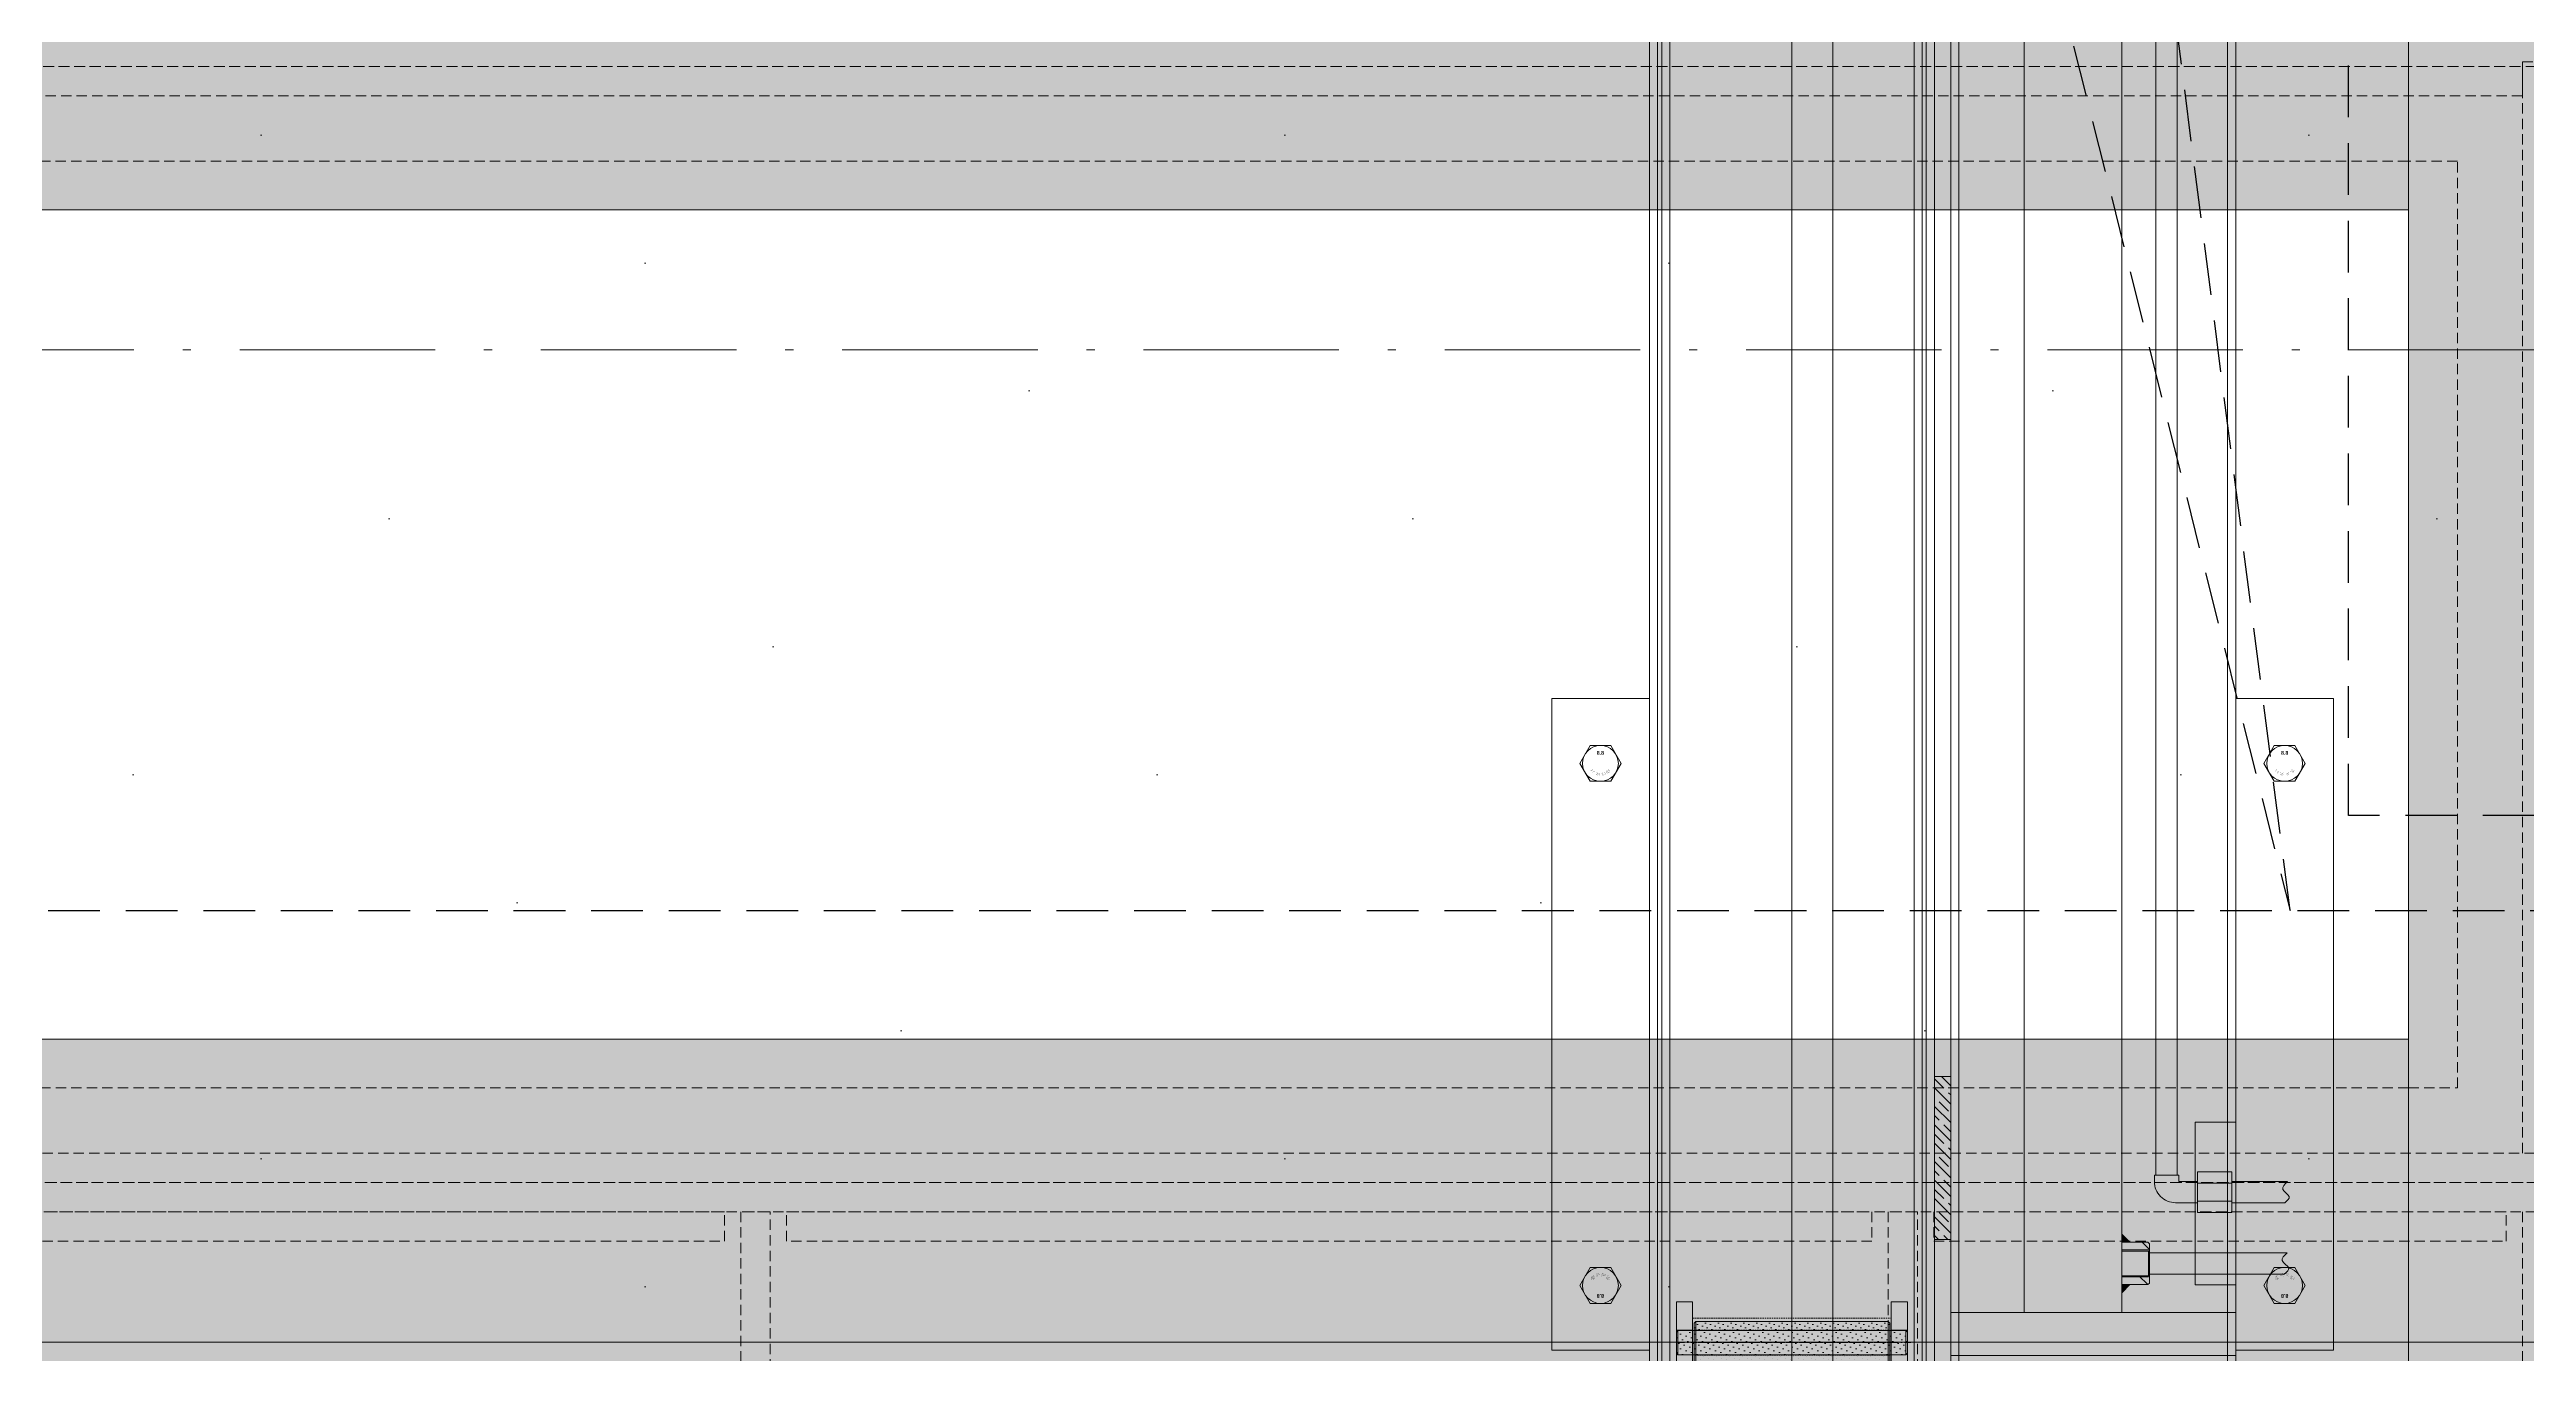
# Model space of a CAD drawing. Header units: millimetres. Extents: x -853320 to 19484, y -510814 to 9708.
# Drawn here: x 14348 to 15869, y 4373 to 5173 of the extents above; entities that cross this region are included whole.
import ezdxf

# ---------------------------------------------------------------- set-up
doc = ezdxf.new("R2010")
doc.units = ezdxf.units.MM
for name, pattern in [('DASHDOT', [18.5, 12, -3, 0.5, -3]), ('NASCOSTA', [9.525, 6.35, -3.175]), ('TRATTEGGIATA2', [9.525, 6.35, -3.175]), ('TRATTOPUNTO', [25.4, 12.7, -6.35, 0, -6.35])]:
    doc.linetypes.add(name, pattern=pattern)
for name, color, linetype in [('05', 5, 'Continuous'), ('assi', 1, 'TRATTOPUNTO'), ('DS_ST_quote 1_50', 7, 'Continuous'), ('DV5_0', 7, 'Continuous'), ('IA_ARREDI', 73, 'Continuous')]:
    doc.layers.add(name, color=color, linetype=linetype)
for name, color, linetype, lineweight in [('F_ARREDI', 7, 'Continuous', 5), ('F_ESCURSORI_slider', 7, 'Continuous', 0), ('F_MASSELLO_abete', 30, 'Continuous', 5), ('F_MULTI laminato_soffitto_veletta', 6, 'Continuous', 5), ('F_PARETI-PAVIMENTI e SOFFITTI_cassone', 3, 'Continuous', 5), ('F_Sezioni', 5, 'Continuous', 9), ('F_SOFFITTI', 7, 'Continuous', 5)]:
    doc.layers.add(name, color=color, linetype=linetype, lineweight=lineweight)
doc.styles.add('ARIAL', font='arial.ttf')
doc.styles.add('NEGATIVO', font='swissbo.ttf', dxfattribs={"width": 0.8, "oblique": 10})
doc.dimstyles.new('ISO-100', dxfattribs={"dimtxt": 100, "dimasz": 5, "dimexe": 0.25, "dimexo": 6, "dimgap": 6, "dimtad": 1, "dimtxsty": 'ARIAL', "dimblk": 'ARCHTICK', "dimcen": 2.5, "dimdle": 15, "dimse1": 1, "dimse2": 1, "dimclrd": 256, "dimclre": 256, "dimclrt": 256, "dimadec": 0, "dimazin": 0, "dimtfac": 1, "dimtmove": 0, "dimatfit": 3, "dimldrblk": 'ARCHTICK', "dimfxl": 1, "dimlwd": -1, "dimlwe": -1, "dimarcsym": 0})
pattern_1 = [(225.0093, (462887.094, -16087.269), (11.22714, -11.2235), [])]
pattern_2 = [(225.00929753, (462887.0944867, -16087.2686434), (0.00353610758, -0.003534960139), [])]

# ---------------------------------------------------------------- blocks, each defined once
blk = doc.blocks.new('CONTROSOFITTO_posteriore_lato corto_2415x250_pianta_vista da sopra')
at = {"layer": 'F_MULTI laminato_soffitto_veletta', "transparency": 33554585}
h = blk.add_hatch(color=8, dxfattribs=at)
h.dxf.hatch_style = 1
h.paths.add_polyline_path([(38560.9, -5047.4), (38560.9, -7465.4), (38310.9, -7465.4), (38310.9, -5047.4)])
at = {"layer": 'F_MULTI laminato_soffitto_veletta'}
blk.add_lwpolyline([(38560.9, -5047.4), (38560.9, -7465.4), (38310.9, -7465.4), (38310.9, -5047.4)], close=True, dxfattribs=at)
at = {"layer": 'F_MULTI laminato_soffitto_veletta', "linetype": 'NASCOSTA'}
for points in [[(38490.9, -7285.4), (38490.9, -6615.4), (38472.9, -6615.4), (38472.9, -7285.4)], [(38530.9, -6676.4), (38560.9, -6676.4), (38560.9, -7245.4), (38530.9, -7245.4)]]:
    blk.add_lwpolyline(points, close=True, dxfattribs=at)
blk = doc.blocks.new('CONTROSOFITTO_anteriore_lato lungo_2010x250_pianta_vista da sopra')
at = {"layer": 'F_MULTI laminato_soffitto_veletta', "transparency": 33554585}
h = blk.add_hatch(color=8, dxfattribs=at)
h.dxf.hatch_style = 1
h.paths.add_polyline_path([(30281.4, -369), (28251.4, -369), (28251.4, -619), (30281.4, -619)])
at = {"layer": 'F_MASSELLO_abete', "color": 1, "linetype": 'NASCOSTA'}
for points in [[(28163.4, -457), (30369.4, -457), (30369.4, -475), (28163.4, -475)], [(29257.4, -591), (29275.4, -591), (29275.4, -475), (29257.4, -475)], [(29961.9, -591), (29979.9, -591), (29979.9, -475), (29961.9, -475)], [(30351.4, -591), (30369.4, -591), (30369.4, -475), (30351.4, -475)]]:
    blk.add_lwpolyline(points, close=True, dxfattribs=at)
at = {"layer": 'F_MASSELLO_abete', "linetype": 'NASCOSTA'}
for points in [[(29247.4, -475), (28580.9, -475), (28580.9, -493), (29247.4, -493)], [(29285.4, -475), (29951.9, -475), (29951.9, -493), (29285.4, -493)], [(30341.4, -475), (29989.9, -475), (29989.9, -493), (30341.4, -493)]]:
    blk.add_lwpolyline(points, close=True, dxfattribs=at)
at = {"layer": 'F_MULTI laminato_soffitto_veletta', "linetype": 'NASCOSTA'}
for points in [[(28251.4, -369), (30281.4, -369), (30281.4, -399), (28251.4, -399)], [(28171.4, -439), (30361.4, -439), (30361.4, -457), (28171.4, -457)]]:
    blk.add_lwpolyline(points, close=True, dxfattribs=at)
at = {"layer": 'F_MULTI laminato_soffitto_veletta'}
blk.add_lwpolyline([(30281.4, -369), (28251.4, -369), (28251.4, -619), (30281.4, -619)], close=True, dxfattribs=at)
blk = doc.blocks.new('CONTROSOFITTO_anteriore_centrale_2010x900_pianta_vista da sopra')
at = {"layer": 'F_MULTI laminato_soffitto_veletta', "transparency": 33554585}
h = blk.add_hatch(color=8, dxfattribs=at)
h.dxf.hatch_style = 1
h.paths.add_polyline_path([(38187.2, -2959.6), (38637.2, -2959.6), (38637.2, -3409.6), (38187.2, -3409.6)], flags=16)
h.paths.add_polyline_path([(37395.2, -3479.6), (37395.2, -2889.6), (37985.2, -2889.6), (37985.2, -3479.6)], flags=16)
h.paths.add_polyline_path([(36675.2, -2734.6), (38705.2, -2734.6), (38705.2, -3634.6), (36675.2, -3634.6)])
at = {"layer": 'F_MASSELLO_abete', "color": 1, "linetype": 'NASCOSTA'}
blk.add_lwpolyline([(38793.2, -3546.6), (36587.2, -3546.6), (36587.2, -3528.6), (38793.2, -3528.6)], close=True, dxfattribs=at)
at = {"layer": 'F_MULTI laminato_soffitto_veletta'}
blk.add_lwpolyline([(36675.2, -2734.6), (38705.2, -2734.6), (38705.2, -3634.6), (36675.2, -3634.6)], close=True, dxfattribs=at)
at = {"layer": 'F_MULTI laminato_soffitto_veletta', "linetype": 'NASCOSTA'}
for points in [[(38775.2, -3564.6), (36605.2, -3564.6), (36605.2, -3546.6), (38775.2, -3546.6)], [(38705.2, -3604.6), (36675.2, -3604.6), (36675.2, -3634.6), (38705.2, -3634.6)]]:
    blk.add_lwpolyline(points, close=True, dxfattribs=at)
blk = doc.blocks.new('CONTROSOFITTO_rev.01_pianta_vista da sopra')
at = {"layer": 'F_SOFFITTI', "xscale": -1}
blk.add_blockref('CONTROSOFITTO_posteriore_lato corto_2415x250_pianta_vista da sopra', (68252.6, -29890.3), dxfattribs=at)
at = {"layer": 'F_SOFFITTI'}
for name, p in [('CONTROSOFITTO_anteriore_centrale_2010x900_pianta_vista da sopra', (-9013.6, -32962.1)), ('CONTROSOFITTO_anteriore_lato lungo_2010x250_pianta_vista da sopra', (-589.7, -36736.7))]:
    blk.add_blockref(name, p, dxfattribs=at)
blk = doc.blocks.new('PARETE LETTO_camera master_pianta')
at = {"layer": 'IA_ARREDI', "color": 1, "linetype": 'NASCOSTA', "ltscale": 5}
for points in [[(736774.1, 525886.1), (735174.1, 525886.1), (735174.1, 527886.1), (736774.1, 527886.1)], [(735937.8, 527841.4), (735232.4, 527841.4), (735232.4, 527441.4), (735937.8, 527441.4)]]:
    blk.add_lwpolyline(points, close=True, dxfattribs=at)
blk.add_lwpolyline([(735174.1, 527405.5), (736774.1, 527200), (736674.9, 527029.6), (735174.1, 527405.5)], dxfattribs=at)
blk = doc.blocks.new('Pavim. idr. 1')
at = {"lineweight": 13}
h = blk.add_hatch(dxfattribs=at)
h.set_pattern_fill('DOTS', color=1, scale=140, angle=45)
h.set_pattern_definition([(45, (-29878.93, 459742.27), (-78.57724, 235.73172), [0, -222.25])])
h.paths.add_polyline_path([(423470.8, 430283.1), (410205.8, 430283.1), (410205.8, 427993.1), (423470.8, 427993.1)])
at = {"color": 1, "lineweight": 13}
blk.add_lwpolyline([(423470.8, 430283.1), (410205.8, 430283.1), (410205.8, 427993.1), (423470.8, 427993.1)], close=True, dxfattribs=at)
blk = doc.blocks.new('F_PAVIMENTO CASSONE_pianta')
at = {"color": 2, "lineweight": 5}
blk.add_blockref('Pavim. idr. 1', (185525.7, 19630.3), dxfattribs=at)
blk.add_blockref('Pavim. idr. 1', (185525.7, 19630.3), dxfattribs=at)
blk = doc.blocks.new('Viti v.alto')
at = {"color": 115, "lineweight": 5, "ltscale": 0.15}
blk.add_lwpolyline([(-66067.4, -127375.7), (-66073.8, -127364.7), (-66086.5, -127364.7), (-66092.9, -127375.7), (-66086.5, -127386.7), (-66073.8, -127386.7)], close=True, dxfattribs=at)
at = {"color": 115, "lineweight": 5, "ltscale": 0.15, "const_width": 0.0632}
for points in [[(-66083.8, -127381.1), (-66083.6, -127380.8), (-66083.6, -127380.6), (-66083.7, -127380.4), (-66083.9, -127380.1), (-66084.5, -127379.5), (-66084.7, -127379.3), (-66085, -127379.2), (-66085.2, -127379.3), (-66085.4, -127379.5), (-66085.8, -127379.8), (-66086, -127380.1), (-66086, -127380.3), (-66085.9, -127380.5), (-66085.7, -127380.8), (-66085.1, -127381.4), (-66084.9, -127381.6), (-66084.7, -127381.7), (-66084.4, -127381.6), (-66084.2, -127381.4), (-66083.8, -127381.1)], [(-66084.4, -127380.9), (-66084.7, -127381.1), (-66084.8, -127381.1), (-66084.9, -127381), (-66085.3, -127380.5), (-66085.4, -127380.4), (-66085.5, -127380.3), (-66085.4, -127380.2), (-66085.3, -127380.1), (-66085.2, -127380), (-66085.1, -127379.8), (-66085, -127379.8), (-66084.9, -127379.8), (-66084.7, -127379.9), (-66084.3, -127380.4), (-66084.2, -127380.5), (-66084.2, -127380.6), (-66084.2, -127380.7), (-66084.3, -127380.8), (-66084.4, -127380.9)], [(-66080.8, -127381.5), (-66081.3, -127381.3), (-66081.4, -127381.7), (-66082.4, -127381.5), (-66082.6, -127381.5), (-66082.8, -127381.6), (-66082.9, -127381.7), (-66083, -127381.9), (-66083, -127382), (-66083, -127382.2), (-66083, -127382.4), (-66082.8, -127382.6), (-66082.6, -127382.7), (-66081.2, -127383.1), (-66080.8, -127381.5)], [(-66081.6, -127382.6), (-66082.3, -127382.4), (-66082.5, -127382.3), (-66082.5, -127382.1), (-66082.5, -127382.1), (-66082.4, -127382), (-66082.3, -127381.9), (-66081.5, -127382.1), (-66081.6, -127382.6)], [(-66077.8, -127381), (-66078.3, -127381.2), (-66078.2, -127381.6), (-66079.2, -127381.8), (-66079.4, -127382), (-66079.5, -127382.1), (-66079.5, -127382.3), (-66079.5, -127382.5), (-66079.4, -127382.6), (-66079.4, -127382.8), (-66079.2, -127383), (-66079, -127383.1), (-66078.7, -127383), (-66077.4, -127382.7), (-66077.8, -127381)], [(-66078, -127382.4), (-66078.7, -127382.6), (-66078.9, -127382.6), (-66078.9, -127382.5), (-66079, -127382.4), (-66079, -127382.3), (-66078.8, -127382.2), (-66078.1, -127382), (-66078, -127382.4)], [(-66076.4, -127381), (-66076.6, -127380.8), (-66076.7, -127380.6), (-66076.6, -127380.3), (-66076.4, -127380.1), (-66075.8, -127379.5), (-66075.5, -127379.3), (-66075.3, -127379.2), (-66075.1, -127379.2), (-66074.8, -127379.4), (-66074.4, -127379.8), (-66074.3, -127380), (-66074.2, -127380.3), (-66074.3, -127380.5), (-66074.5, -127380.7), (-66075.1, -127381.3), (-66075.4, -127381.5), (-66075.6, -127381.6), (-66075.8, -127381.6), (-66076.1, -127381.4), (-66076.4, -127381)], [(-66075.8, -127380.9), (-66075.6, -127381), (-66075.5, -127381), (-66075.3, -127380.9), (-66074.9, -127380.5), (-66074.8, -127380.4), (-66074.8, -127380.2), (-66074.8, -127380.1), (-66074.9, -127380), (-66075.1, -127379.9), (-66075.2, -127379.8), (-66075.3, -127379.8), (-66075.4, -127379.8), (-66075.5, -127379.9), (-66076, -127380.3), (-66076.1, -127380.5), (-66076.1, -127380.6), (-66076, -127380.7), (-66075.9, -127380.8), (-66075.8, -127380.9)]]:
    blk.add_lwpolyline(points, dxfattribs=at)
at = {"color": 115, "lineweight": 5, "ltscale": 0.15}
blk.add_circle((-66080.1, -127375.7), 11, dxfattribs=at)
at = {"color": 115, "lineweight": 5, "ltscale": 0.15, "style": 'NEGATIVO'}
blk.add_text('8.8', height=2.31, dxfattribs=at).set_placement((-66082.3, -127370.4))
blk = doc.blocks.new('Boccola d.26x120')
at = {"linetype": 'ByBlock', "lineweight": 5}
h = blk.add_hatch(dxfattribs=at)
h.set_pattern_fill('DOTS', color=30, scale=1.75, angle=225)
h.paths.add_polyline_path([(458410.2, -16234.6), (458410.2, -16230.2), (458409.2, -16229.2), (458291.2, -16229.2), (458291.2, -16234.6)])
h.paths.add_polyline_path([(458291.2, -16229.2), (458290.2, -16230.2), (458290.2, -16234.6), (458291.2, -16234.6)])
h = blk.add_hatch(dxfattribs=at)
h.set_pattern_fill('DOTS', color=30, scale=1.75, angle=225)
h.paths.add_polyline_path([(458291.2, -16249.9), (458291.2, -16255.2), (458409.2, -16255.2), (458409.2, -16249.9)])
h.paths.add_polyline_path([(458409.2, -16255.2), (458410.2, -16254.2), (458410.2, -16249.9), (458409.2, -16249.9)])
h.paths.add_polyline_path([(458291.2, -16249.9), (458290.2, -16249.9), (458290.2, -16254.2), (458291.2, -16255.2)])
at = {"color": 41, "linetype": 'TRATTEGGIATA2', "lineweight": 5, "ltscale": 0.15}
for p, q in [((458290.2, -16234.6), (458410.2, -16234.6)), ((458410.2, -16249.9), (458290.2, -16249.9))]:
    blk.add_line(p, q, dxfattribs=at)
at = {"color": 30, "linetype": 'ByBlock', "lineweight": 5}
for p, q in [((458291.2, -16229.2), (458291.2, -16255.2)), ((458409.2, -16255.2), (458409.2, -16229.2))]:
    blk.add_line(p, q, dxfattribs=at)
blk.add_lwpolyline([(458409.2, -16255.2), (458291.2, -16255.2), (458290.2, -16254.2), (458290.2, -16230.2), (458291.2, -16229.2), (458409.2, -16229.2), (458410.2, -16230.2), (458410.2, -16254.2)], close=True, dxfattribs=at)
at = {"layer": 'assi', "lineweight": 5, "ltscale": 0.3}
blk.add_line((458288.2, -16242.2), (458412.2, -16242.2), dxfattribs=at)
blk = doc.blocks.new('Perno d.15x145')
at = {"linetype": 'ByBlock', "lineweight": 5}
h = blk.add_hatch(dxfattribs=at)
h.set_pattern_fill('DOTS', color=150, scale=2, angle=225)
h.paths.add_polyline_path([(458421.2, -16298.7), (458421.2, -16285.7), (458420.2, -16284.7), (458280.2, -16284.7), (458279.2, -16285.7), (458279.2, -16298.7), (458280.2, -16299.7), (458420.2, -16299.7)])
at = {"color": 150, "linetype": 'ByBlock', "lineweight": 5}
for p, q in [((458280.2, -16299.7), (458280.2, -16284.7)), ((458420.2, -16299.7), (458420.2, -16284.7))]:
    blk.add_line(p, q, dxfattribs=at)
blk.add_lwpolyline([(458421.2, -16298.7), (458421.2, -16285.7), (458420.2, -16284.7), (458280.2, -16284.7), (458279.2, -16285.7), (458279.2, -16298.7), (458280.2, -16299.7), (458420.2, -16299.7)], close=True, dxfattribs=at)
at = {"layer": 'assi', "lineweight": 5, "ltscale": 0.3}
blk.add_line((458277.2, -16292.2), (458423.2, -16292.2), dxfattribs=at)
blk = doc.blocks.new('Pist. c.1150 aperti')
at = {"lineweight": 5}
h = blk.add_hatch(dxfattribs=at)
h.set_pattern_fill('JIS_STN_1E', color=6, scale=8, style=0)
h.set_pattern_definition([(45, (527858.007, 111133.4975), (-5.65685425, 5.65685425), []), (45, (527863.647, 111133.4975), (-5.65685425, 5.65685425), [8, -4])])
h.paths.add_polyline_path([(461300.8, -16825.2), (461290.8, -16825.2), (461290.8, -16925.2), (461300.8, -16925.2)])
at = {"linetype": 'Continuous', "lineweight": 5, "ltscale": 25.4}
h = blk.add_hatch(dxfattribs=at)
h.set_pattern_fill('LINE', color=135, scale=127, angle=225.0093, style=0, pattern_type=2)
h.set_pattern_definition(pattern_1)
h.paths.add_polyline_path([(461169.8, -16927), (461185.8, -16927), (461185.8, -16932.5), (461169.3, -16932.5), (461168.8, -16932), (461168.8, -16928)])
h = blk.add_hatch(dxfattribs=at)
h.set_pattern_fill('LINE', color=135, scale=0.04, angle=225.0093, style=0, pattern_type=2)
h.set_pattern_definition(pattern_2)
h.paths.add_polyline_path([(461185.8, -16927), (461180.8, -16927), (461185.8, -16922)])
h = blk.add_hatch(dxfattribs=at)
h.set_pattern_fill('LINE', color=135, scale=127, angle=225.0093, style=0, pattern_type=2)
h.set_pattern_definition(pattern_1)
h.paths.add_polyline_path([(461185.8, -16953), (461169.8, -16953), (461168.8, -16952), (461168.8, -16948), (461169.3, -16947.5), (461185.8, -16947.5)])
h = blk.add_hatch(dxfattribs=at)
h.set_pattern_fill('LINE', color=135, scale=0.04, angle=225.0093, style=0, pattern_type=2)
h.set_pattern_definition(pattern_2)
h.paths.add_polyline_path([(461185.8, -16958), (461180.8, -16953), (461185.8, -16953)])
at = {"lineweight": 5}
for p, q in [((461115.8, -16853.2), (461140.8, -16853.2)), ((461140.8, -16853.2), (461140.8, -16953.2)), ((461115.8, -16953.2), (461140.8, -16953.2))]:
    blk.add_line(p, q, dxfattribs=at)
at = {"color": 135, "lineweight": 5}
for p, q in [((461139.3, -16890.7), (461118.3, -16890.7)), ((461139.3, -16901.7), (461118.3, -16901.7)), ((461185.8, -16932.5), (461185.8, -16947.5))]:
    blk.add_line(p, q, dxfattribs=at)
at = {"color": 135, "linetype": 'Continuous', "lineweight": 5, "ltscale": 25.4}
blk.add_line((461185.8, -16948.3), (461169.3, -16948.3), dxfattribs=at)
at = {"color": 2, "linetype": 'ByBlock', "lineweight": 5}
for p, q in [((461317.3, -16980.9), (461327.3, -16980.9)), ((461459.3, -16980.9), (461449.3, -16980.9))]:
    blk.add_line(p, q, dxfattribs=at)
at = {"lineweight": 5}
for points in [[(461115.8, -17013.2), (461115.8, -14673.2), (461290.8, -14673.2), (461290.8, -17013.2)], [(461120.8, -17013.2), (461120.8, -14673.2), (461285.8, -14673.2), (461285.8, -17013.2)], [(461475.8, -14673.2), (461475.8, -17013.2), (461300.8, -17013.2), (461300.8, -14673.2)], [(461470.8, -14673.2), (461470.8, -17013.2), (461305.8, -17013.2), (461305.8, -14673.2)]]:
    blk.add_lwpolyline(points, close=True, dxfattribs=at)
at = {"color": 135, "lineweight": 5}
for points in [[(461185.8, -15702), (461245.8, -15702), (461245.8, -16970), (461185.8, -16970)], [(461118.3, -16908.7), (461139.3, -16908.7), (461139.3, -16883.7), (461118.3, -16883.7)], [(461290.8, -16970), (461115.8, -16970), (461115.8, -16996.5), (461290.8, -16996.5)]]:
    blk.add_lwpolyline(points, close=True, dxfattribs=at)
at = {"color": 175, "linetype": 'Continuous', "lineweight": 5}
for points in [[(461468.3, -15923.2), (461468.3, -18183.2), (461308.3, -18183.2), (461308.3, -15923.2)], [(461463.3, -15923.2), (461463.3, -18183.2), (461313.3, -18183.2), (461313.3, -15923.2)], [(461463.3, -18183.2), (461468.3, -18183.2), (461468.3, -16003.2), (461463.3, -16003.2)]]:
    blk.add_lwpolyline(points, close=True, dxfattribs=at)
at = {"color": 135, "lineweight": 5}
blk.add_lwpolyline([(461388.3, -15984.5), (461388.3, -17156.5), (461363.3, -17156.5), (461363.3, -15984.5), (461388.3, -15984.5)], dxfattribs=at)
at = {"color": 30, "lineweight": 5}
for points in [[(461055.8, -16593.2), (461115.8, -16593.2), (461115.8, -16993.2), (461055.8, -16993.2)], [(461535.8, -16593.2), (461475.8, -16593.2), (461475.8, -16993.2), (461535.8, -16993.2)]]:
    blk.add_lwpolyline(points, close=True, dxfattribs=at)
at = {"color": 6, "lineweight": 5}
blk.add_lwpolyline([(461300.8, -16825.2), (461290.8, -16825.2), (461290.8, -16925.2), (461300.8, -16925.2)], close=True, dxfattribs=at)
at = {"color": 135, "lineweight": 5}
blk.add_lwpolyline([(461152.8, -16902.7), (461139.3, -16902.7), (461139.3, -16889.7), (461150.8, -16889.7), (461150.8, -16885.7), (461165.8, -16885.7), (461165.8, -16889.7, -0.414214)], format="xyb", close=True, dxfattribs=at)
at = {"color": 135, "linetype": 'Continuous', "lineweight": 5, "ltscale": 25.4}
for points in [[(461169.8, -16927), (461185.8, -16927), (461185.8, -16932.5), (461169.3, -16932.5), (461168.8, -16932), (461168.8, -16928), (461169.8, -16927)], [(461185.8, -16927), (461180.8, -16927), (461185.8, -16922), (461185.8, -16927)], [(461185.8, -16953), (461169.8, -16953), (461168.8, -16952), (461168.8, -16948), (461169.3, -16947.5), (461185.8, -16947.5), (461185.8, -16953)], [(461185.8, -16958), (461180.8, -16953), (461185.8, -16953), (461185.8, -16958)]]:
    blk.add_lwpolyline(points, close=True, dxfattribs=at)
at = {"color": 2, "linetype": 'ByBlock', "lineweight": 5}
for points in [[(461317.3, -17013.5), (461327.3, -17013.5), (461327.3, -16963.5), (461317.3, -16963.5)], [(461459.3, -17013.5), (461449.3, -17013.5), (461449.3, -16963.5), (461459.3, -16963.5)]]:
    blk.add_lwpolyline(points, close=True, dxfattribs=at)
at = {"layer": '05', "color": 41, "linetype": 'TRATTEGGIATA2', "lineweight": 5, "ltscale": 0.15}
blk.add_lwpolyline([(461449.3, -17013.5), (461449.3, -16973.5), (461327.3, -16973.5), (461327.3, -17013.5)], dxfattribs=at)
at = {"layer": 'DV5_0', "color": 135, "linetype": 'Continuous', "lineweight": 5, "ltscale": 25.4}
for p, q in [((461151.8, -15787), (461151.8, -16885.7)), ((461164.8, -15787), (461164.8, -16885.7)), ((461118.3, -16889.7), (461084, -16889.7)), ((461118.3, -16902.7), (461085.7, -16902.7)), ((461168.8, -16928), (461169.8, -16927)), ((461169.8, -16927), (461185.8, -16927)), ((461185.8, -16922), (461180.8, -16927)), ((461180.8, -16927), (461185.8, -16927)), ((461185.8, -16927), (461185.8, -16922)), ((461185.8, -16927), (461185.8, -16932.5)), ((461168.8, -16933.5), (461084.3, -16933.5)), ((461168.8, -16928), (461168.8, -16932)), ((461169.3, -16932.5), (461168.8, -16932)), ((461168.8, -16932), (461168.8, -16948)), ((461185.8, -16931.7), (461169.3, -16931.7)), ((461185.8, -16932.5), (461169.3, -16932.5)), ((461169.3, -16947.5), (461169.3, -16932.5)), ((461168.8, -16946.5), (461086, -16946.5)), ((461168.8, -16948), (461169.3, -16947.5)), ((461168.8, -16948), (461168.8, -16952)), ((461169.8, -16953), (461168.8, -16952)), ((461169.3, -16947.5), (461185.8, -16947.5)), ((461185.8, -16953), (461169.8, -16953)), ((461180.8, -16953), (461185.8, -16958)), ((461185.8, -16953), (461180.8, -16953)), ((461185.8, -16947.5), (461185.8, -16953)), ((461185.8, -16958), (461185.8, -16953))]:
    blk.add_line(p, q, dxfattribs=at)
for points in [[(461084, -16889.7), (461085.7, -16891.4), (461089.3, -16894.8), (461081, -16898.6), (461084.1, -16901.4), (461085.7, -16902.7)], [(461084.3, -16933.5), (461086, -16935.1), (461089.6, -16938.5), (461081.2, -16942.4), (461084.4, -16945.2), (461086, -16946.5)]]:
    blk.add_open_spline(points, degree=3, knots=[0, 0, 0, 0, 5.647963, 11.644085, 16.409107, 16.409107, 16.409107, 16.409107], dxfattribs=at)
at = {"lineweight": 5, "xscale": -1}
blk.add_blockref('Viti v.alto', (395005.7, 110742.7), dxfattribs=at)
at = {"lineweight": 5}
blk.add_blockref('Viti v.alto', (527586, 110742.7), dxfattribs=at)
at = {"lineweight": 5, "rotation": 180}
blk.add_blockref('Viti v.alto', (395005.7, -144329.2), dxfattribs=at)
at = {"lineweight": 5, "xscale": -1, "rotation": 180}
for name, p in [('Viti v.alto', (527586, -144329.2)), ('Perno d.15x145', (3038.1, -33280.8)), ('Boccola d.26x120', (3038.1, -33230.8))]:
    blk.add_blockref(name, p, dxfattribs=at)
blk = doc.blocks.new('_ArchTick')
at = {"color": 0, "linetype": 'ByBlock', "const_width": 0.15}
blk.add_lwpolyline([(-0.5, -0.5), (0.5, 0.5)], dxfattribs=at)
blk = doc.blocks.new('*D146')
at = {"layer": 'Defpoints', "color": 0, "transparency": 16777216}
for p in [(5588.6, 7348.8), (19268.5, 2810.7), (19483.8, 2810.7)]:
    blk.add_point(p, dxfattribs=at)
at = {"layer": 'DS_ST_quote 1_50', "transparency": 16777216}
blk.add_line((19268.5, 7363.8), (19268.5, 2795.7), dxfattribs=at)
at = {"layer": 'DS_ST_quote 1_50', "transparency": 16777216, "xscale": 5, "yscale": 5, "zscale": 5}
for p, rotation in [((19268.5, 7348.8), 90), ((19268.5, 2810.7), 270)]:
    blk.add_blockref('_ArchTick', p, dxfattribs=dict(at, rotation=rotation))
at = {"layer": 'DS_ST_quote 1_50', "transparency": 16777216, "insert": (19202.4, 5079.7), "char_height": 100, "attachment_point": 5, "rotation": 90, "style": 'ARIAL'}
blk.add_mtext('4538,15', dxfattribs=at)

msp = doc.modelspace()

# ---------------------------------------------------------------- linework, layer by layer
at = {"layer": 'F_Sezioni', "color": 3, "linetype": 'DASHDOT', "lineweight": 15, "ltscale": 10}
msp.add_lwpolyline([(1972.521, 4862.905), (1884.722, 4750.358), (1884.722, 4989.006), (16976.055, 4989.006)], dxfattribs=at)

# ---------------------------------------------------------------- block references
at = {"layer": 'F_ARREDI', "color": 2, "lineweight": 5, "xscale": -1, "rotation": 270}
msp.add_blockref('PARETE LETTO_camera master_pianta', (-511681.765, -730529.306), dxfattribs=at)
at = {"layer": 'F_ESCURSORI_slider', "lineweight": 13, "xscale": -1}
msp.add_blockref('Pist. c.1150 aperti', (476806.17, 21368.056), dxfattribs=at)
at = {"layer": 'F_PARETI-PAVIMENTI e SOFFITTI_cassone', "color": 2, "lineweight": 5, "rotation": 180}
msp.add_blockref('F_PAVIMENTO CASSONE_pianta', (611942.834, 454293.23), dxfattribs=at)
at = {"layer": 'F_SOFFITTI'}
msp.add_blockref('CONTROSOFITTO_rev.01_pianta_vista da sopra', (-13895.269, 41671.543), dxfattribs=at)

# ---------------------------------------------------------------- dimensions: what is measured, and where the dimension line sits
at = {"layer": 'DS_ST_quote 1_50', "color": 4}
dim = msp.add_linear_dim(base=(19268.5243, 2810.6601), p1=(5588.556, 7348.8148), p2=(19483.824, 2810.6601), angle=90, dimstyle='ISO-100', dxfattribs=at)
dim.commit()
dim.dimension.update_dxf_attribs({"geometry": '*D146', "text_midpoint": (19202.4288, 5079.7375)})

doc.saveas('drawing.dxf')
